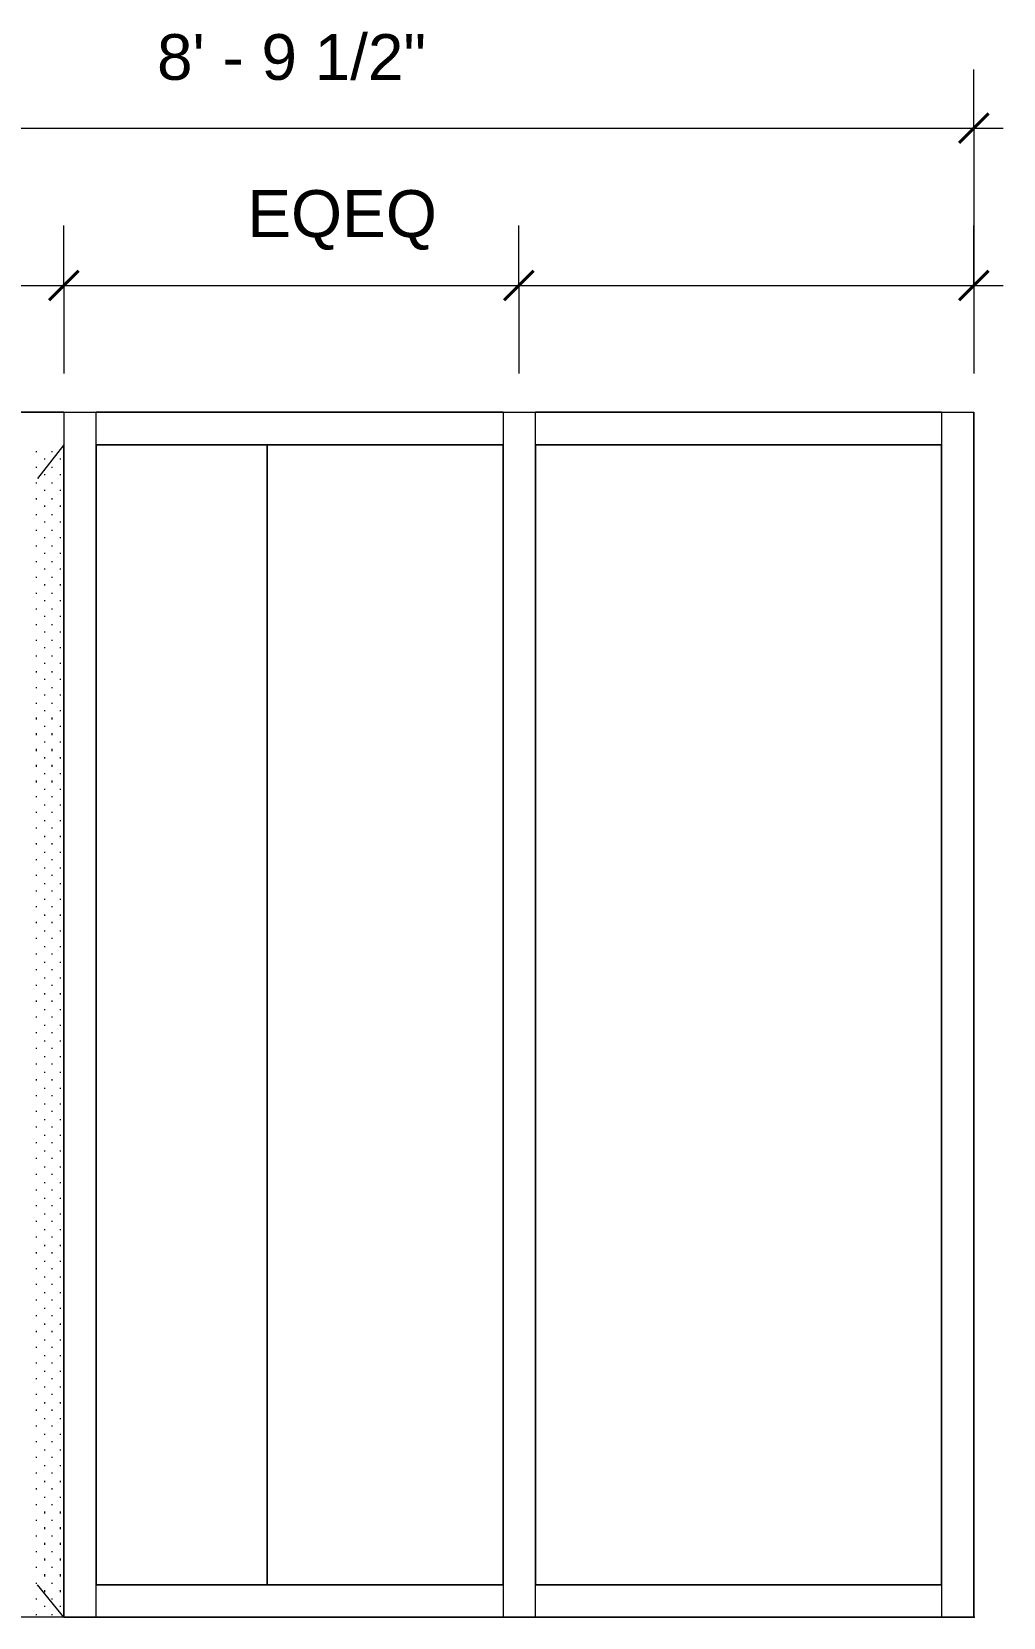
# Model space of a CAD drawing. Header units: inches. Extents: x -6061 to 13621, y -296 to 7483.
# Drawn here: x -5492.9 to -5418.7, y -184.6 to -63.5 of the extents above; entities that cross this region are included whole.
import ezdxf

# ---------------------------------------------------------------- set-up
doc = ezdxf.new("R2010")
doc.units = ezdxf.units.IN
doc.header["$MEASUREMENT"] = 0
doc.layers.get('0').update_dxf_attribs({"linetype": 'CONTINUOUS'})
doc.styles.add('Arial$001H0', font='arial.ttf')

msp = doc.modelspace()

# ---------------------------------------------------------------- linework, layer by layer
at = {"color": 7, "linetype": 'Continuous', "lineweight": 9, "true_color": 0x000007}
for p, q in [((-5420.93533, -70.83122), (-5420.93533, -66.34615)), ((-5528.73714, -70.83122), (-5418.6928, -70.83122)), ((-5420.93533, -70.83122), (-5420.93533, -89.5724)), ((-5490.45388, -82.8448), (-5490.45388, -78.27964)), ((-5490.45388, -82.8448), (-5490.45388, -78.27964)), ((-5455.69461, -82.8448), (-5455.69461, -78.27964)), ((-5420.93533, -82.8448), (-5420.93533, -78.27964)), ((-5528.73714, -82.8448), (-5488.21135, -82.8448)), ((-5492.69642, -82.8448), (-5455.69461, -82.8448)), ((-5490.45388, -82.8448), (-5490.45388, -89.5724)), ((-5490.45388, -82.8448), (-5490.45388, -89.5724)), ((-5455.69461, -82.8448), (-5418.6928, -82.8448)), ((-5455.69461, -82.8448), (-5455.69461, -89.5724)), ((-5420.93533, -82.8448), (-5420.93533, -89.5724)), ((-5490.45388, -92.53575), (-5526.49461, -92.53575)), ((-5490.45388, -92.53575), (-5490.45388, -95.01855)), ((-5490.45388, -92.53575), (-5487.97108, -92.53575)), ((-5490.45388, -92.53575), (-5490.45388, -184.55973)), ((-5487.97108, -184.55973), (-5487.97108, -92.53575)), ((-5487.97108, -95.01855), (-5487.97108, -92.53575)), ((-5474.91633, -92.53575), (-5487.97108, -92.53575)), ((-5456.89596, -92.53575), (-5474.91633, -92.53575)), ((-5456.89596, -92.53575), (-5456.89596, -95.01855)), ((-5456.89596, -92.53575), (-5454.41316, -92.53575)), ((-5456.89596, -92.53575), (-5456.89596, -184.55973)), ((-5454.41316, -95.01855), (-5454.41316, -92.53575)), ((-5423.41814, -92.53575), (-5454.41316, -92.53575)), ((-5454.41316, -184.55973), (-5454.41316, -92.53575)), ((-5423.41814, -92.53575), (-5423.41814, -95.01855)), ((-5423.41814, -92.53575), (-5420.93533, -92.53575)), ((-5423.41814, -92.53575), (-5423.41814, -184.55973)), ((-5420.93533, -184.55973), (-5420.93533, -92.53575)), ((-5490.45388, -95.01855), (-5492.45614, -97.58145)), ((-5490.45388, -184.55973), (-5490.45388, -95.01855)), ((-5474.91633, -95.01855), (-5487.97108, -95.01855)), ((-5487.97108, -95.01855), (-5487.97108, -182.07692)), ((-5487.97108, -95.01855), (-5474.91633, -95.01855)), ((-5474.91633, -182.07692), (-5474.91633, -95.01855)), ((-5474.91633, -95.01855), (-5456.89596, -95.01855)), ((-5456.89596, -95.01855), (-5474.91633, -95.01855)), ((-5474.91633, -95.01855), (-5474.91633, -182.07692)), ((-5456.89596, -182.07692), (-5456.89596, -95.01855)), ((-5454.41316, -95.01855), (-5423.41814, -95.01855)), ((-5423.41814, -95.01855), (-5454.41316, -95.01855)), ((-5454.41316, -95.01855), (-5454.41316, -182.07692)), ((-5423.41814, -182.07692), (-5423.41814, -95.01855)), ((-5490.45388, -184.55973), (-5492.45614, -182.07692)), ((-5487.97108, -182.07692), (-5474.91633, -182.07692)), ((-5487.97108, -184.55973), (-5487.97108, -182.07692)), ((-5474.91633, -182.07692), (-5487.97108, -182.07692)), ((-5456.89596, -182.07692), (-5474.91633, -182.07692)), ((-5474.91633, -182.07692), (-5456.89596, -182.07692)), ((-5456.89596, -182.07692), (-5456.89596, -184.55973)), ((-5454.41316, -182.07692), (-5423.41814, -182.07692)), ((-5454.41316, -184.55973), (-5454.41316, -182.07692)), ((-5423.41814, -182.07692), (-5454.41316, -182.07692)), ((-5423.41814, -182.07692), (-5423.41814, -184.55973)), ((-5490.45388, -184.55973), (-5526.49461, -184.55973)), ((-5487.97108, -184.55973), (-5490.45388, -184.55973)), ((-5490.45388, -184.55973), (-5487.97108, -184.55973)), ((-5487.97108, -184.55973), (-5474.91633, -184.55973)), ((-5474.91633, -184.55973), (-5487.97108, -184.55973)), ((-5474.91633, -184.55973), (-5456.89596, -184.55973)), ((-5456.89596, -184.55973), (-5474.91633, -184.55973)), ((-5454.41316, -184.55973), (-5456.89596, -184.55973)), ((-5456.89596, -184.55973), (-5454.41316, -184.55973)), ((-5454.41316, -184.55973), (-5423.41814, -184.55973)), ((-5423.41814, -184.55973), (-5454.41316, -184.55973)), ((-5420.93533, -184.55973), (-5423.41814, -184.55973)), ((-5423.41814, -184.55973), (-5420.93533, -184.55973))]:
    msp.add_line(p, q, dxfattribs=at)
at = {"color": 7, "linetype": 'Continuous', "lineweight": 40, "true_color": 0x000007}
for p, q in [((-5420.93533, -70.83122), (-5419.81406, -69.70995)), ((-5420.93533, -70.83122), (-5422.0566, -71.95249)), ((-5490.45388, -82.8448), (-5489.33262, -81.72353)), ((-5490.45388, -82.8448), (-5489.33262, -81.72353)), ((-5455.69461, -82.8448), (-5454.57334, -81.72353)), ((-5420.93533, -82.8448), (-5419.81406, -81.72353)), ((-5490.45388, -82.8448), (-5491.57515, -83.96606)), ((-5490.45388, -82.8448), (-5491.57515, -83.96606)), ((-5455.69461, -82.8448), (-5456.81587, -83.96606)), ((-5420.93533, -82.8448), (-5422.0566, -83.96606))]:
    msp.add_line(p, q, dxfattribs=at)
at = {"color": 7, "linetype": 'Continuous', "lineweight": 18, "true_color": 0x000007}
for p, q in [((-5528.97741, -92.53575), (-5420.93533, -92.53575)), ((-5420.93533, -92.53575), (-5420.93533, -184.55973)), ((-5420.93533, -184.55973), (-5420.85524, -184.55973))]:
    msp.add_line(p, q, dxfattribs=at)
at = {"color": 7, "linetype": 'Continuous', "lineweight": 9, "true_color": 0xffffff}
for p, q in [((-5492.53624, -95.57919), (-5492.53624, -95.4991)), ((-5491.33488, -95.57919), (-5491.33488, -95.4991)), ((-5492.53624, -96.78054), (-5492.53624, -96.70045)), ((-5491.89551, -96.13982), (-5491.89551, -96.05973)), ((-5491.33488, -96.78054), (-5491.33488, -96.70045)), ((-5490.69415, -96.13982), (-5490.69415, -96.05973)), ((-5492.53624, -97.9819), (-5492.53624, -97.90181)), ((-5491.89551, -97.34118), (-5491.89551, -97.26109)), ((-5491.33488, -97.9819), (-5491.33488, -97.90181)), ((-5490.69415, -97.34118), (-5490.69415, -97.26109)), ((-5492.53624, -99.18326), (-5492.53624, -99.10317)), ((-5491.89551, -98.54253), (-5491.89551, -98.46244)), ((-5491.33488, -99.18326), (-5491.33488, -99.10317)), ((-5490.69415, -98.54253), (-5490.69415, -98.46244)), ((-5492.53624, -100.38462), (-5492.53624, -100.30453)), ((-5491.89551, -99.74389), (-5491.89551, -99.6638)), ((-5491.33488, -100.38462), (-5491.33488, -100.30453)), ((-5490.69415, -99.74389), (-5490.69415, -99.6638)), ((-5492.53624, -101.58597), (-5492.53624, -101.50588)), ((-5491.89551, -100.94525), (-5491.89551, -100.86516)), ((-5491.33488, -101.58597), (-5491.33488, -101.50588)), ((-5490.69415, -100.94525), (-5490.69415, -100.86516)), ((-5492.53624, -102.78733), (-5492.53624, -102.70724)), ((-5491.89551, -102.14661), (-5491.89551, -102.06652)), ((-5491.33488, -102.78733), (-5491.33488, -102.70724)), ((-5490.69415, -102.14661), (-5490.69415, -102.06652)), ((-5492.53624, -103.98869), (-5492.53624, -103.9086)), ((-5491.89551, -103.34796), (-5491.89551, -103.26787)), ((-5491.33488, -103.98869), (-5491.33488, -103.9086)), ((-5490.69415, -103.34796), (-5490.69415, -103.26787)), ((-5492.53624, -105.19005), (-5492.53624, -105.10995)), ((-5491.89551, -104.54932), (-5491.89551, -104.46923)), ((-5491.33488, -105.19005), (-5491.33488, -105.10995)), ((-5490.69415, -104.54932), (-5490.69415, -104.46923)), ((-5492.53624, -106.3914), (-5492.53624, -106.31131)), ((-5491.89551, -105.75068), (-5491.89551, -105.67059)), ((-5491.33488, -106.3914), (-5491.33488, -106.31131)), ((-5490.69415, -105.75068), (-5490.69415, -105.67059)), ((-5492.53624, -107.59276), (-5492.53624, -107.51267)), ((-5491.89551, -106.95204), (-5491.89551, -106.87195)), ((-5491.33488, -107.59276), (-5491.33488, -107.51267)), ((-5490.69415, -106.95204), (-5490.69415, -106.87195)), ((-5492.53624, -108.79412), (-5492.53624, -108.71403)), ((-5491.89551, -108.15339), (-5491.89551, -108.0733)), ((-5491.33488, -108.79412), (-5491.33488, -108.71403)), ((-5490.69415, -108.15339), (-5490.69415, -108.0733)), ((-5492.53624, -109.99548), (-5492.53624, -109.91538)), ((-5491.89551, -109.35475), (-5491.89551, -109.27466)), ((-5491.33488, -109.99548), (-5491.33488, -109.91538)), ((-5490.69415, -109.35475), (-5490.69415, -109.27466)), ((-5492.53624, -111.19683), (-5492.53624, -111.11674)), ((-5491.89551, -110.55611), (-5491.89551, -110.47602)), ((-5491.33488, -111.19683), (-5491.33488, -111.11674)), ((-5490.69415, -110.55611), (-5490.69415, -110.47602)), ((-5492.53624, -112.39819), (-5492.53624, -112.3181)), ((-5491.89551, -111.75747), (-5491.89551, -111.67738)), ((-5491.33488, -112.39819), (-5491.33488, -112.3181)), ((-5490.69415, -111.75747), (-5490.69415, -111.67738)), ((-5492.53624, -113.59955), (-5492.53624, -113.51946)), ((-5491.89551, -112.95882), (-5491.89551, -112.87873)), ((-5491.33488, -113.59955), (-5491.33488, -113.51946)), ((-5490.69415, -112.95882), (-5490.69415, -112.87873)), ((-5492.53624, -114.80091), (-5492.53624, -114.72081)), ((-5491.89551, -114.16018), (-5491.89551, -114.08009)), ((-5491.33488, -114.80091), (-5491.33488, -114.72081)), ((-5490.69415, -114.16018), (-5490.69415, -114.08009)), ((-5492.53624, -116.00226), (-5492.53624, -115.84208)), ((-5491.89551, -115.36154), (-5491.89551, -115.28145)), ((-5491.33488, -116.00226), (-5491.33488, -115.84208)), ((-5490.69415, -115.36154), (-5490.69415, -115.28145)), ((-5492.53624, -117.20362), (-5492.53624, -117.04344)), ((-5491.89551, -116.5629), (-5491.89551, -116.48281)), ((-5491.33488, -117.20362), (-5491.33488, -117.04344)), ((-5490.69415, -116.5629), (-5490.69415, -116.48281)), ((-5492.53624, -118.40498), (-5492.53624, -118.2448)), ((-5491.89551, -117.76425), (-5491.89551, -117.68416)), ((-5491.33488, -118.40498), (-5491.33488, -118.2448)), ((-5490.69415, -117.76425), (-5490.69415, -117.68416)), ((-5492.53624, -119.60634), (-5492.53624, -119.44615)), ((-5491.89551, -118.96561), (-5491.89551, -118.88552)), ((-5491.33488, -119.60634), (-5491.33488, -119.44615)), ((-5490.69415, -118.96561), (-5490.69415, -118.88552)), ((-5492.53624, -120.80769), (-5492.53624, -120.64751)), ((-5491.89551, -120.16697), (-5491.89551, -120.08688)), ((-5491.33488, -120.80769), (-5491.33488, -120.64751)), ((-5490.69415, -120.16697), (-5490.69415, -120.08688)), ((-5492.53624, -121.92896), (-5492.53624, -121.84887)), ((-5491.89551, -121.36833), (-5491.89551, -121.28824)), ((-5491.33488, -121.92896), (-5491.33488, -121.84887)), ((-5490.69415, -121.36833), (-5490.69415, -121.28824)), ((-5492.53624, -123.13032), (-5492.53624, -123.05023)), ((-5491.89551, -122.56968), (-5491.89551, -122.48959)), ((-5491.33488, -123.13032), (-5491.33488, -123.05023)), ((-5490.69415, -122.56968), (-5490.69415, -122.48959)), ((-5492.53624, -124.33167), (-5492.53624, -124.25158)), ((-5491.89551, -123.77104), (-5491.89551, -123.69095)), ((-5491.33488, -124.33167), (-5491.33488, -124.25158)), ((-5490.69415, -123.77104), (-5490.69415, -123.69095)), ((-5492.53624, -125.53303), (-5492.53624, -125.45294)), ((-5491.89551, -124.9724), (-5491.89551, -124.89231)), ((-5491.33488, -125.53303), (-5491.33488, -125.45294)), ((-5490.69415, -124.9724), (-5490.69415, -124.89231)), ((-5492.53624, -126.73439), (-5492.53624, -126.6543)), ((-5491.89551, -126.17376), (-5491.89551, -126.09367)), ((-5491.33488, -126.73439), (-5491.33488, -126.6543)), ((-5490.69415, -126.17376), (-5490.69415, -126.09367)), ((-5492.53624, -127.93575), (-5492.53624, -127.85566)), ((-5491.89551, -127.37511), (-5491.89551, -127.29502)), ((-5491.33488, -127.93575), (-5491.33488, -127.85566)), ((-5490.69415, -127.37511), (-5490.69415, -127.29502)), ((-5492.53624, -129.1371), (-5492.53624, -129.05701)), ((-5491.89551, -128.57647), (-5491.89551, -128.49638)), ((-5491.33488, -129.1371), (-5491.33488, -129.05701)), ((-5490.69415, -128.57647), (-5490.69415, -128.49638)), ((-5492.53624, -130.33846), (-5492.53624, -130.25837)), ((-5491.89551, -129.77783), (-5491.89551, -129.69774)), ((-5491.33488, -130.33846), (-5491.33488, -130.25837)), ((-5490.69415, -129.77783), (-5490.69415, -129.69774)), ((-5492.53624, -131.53982), (-5492.53624, -131.45973)), ((-5491.89551, -130.97919), (-5491.89551, -130.8991)), ((-5491.33488, -131.53982), (-5491.33488, -131.45973)), ((-5490.69415, -130.97919), (-5490.69415, -130.8991)), ((-5492.53624, -132.74118), (-5492.53624, -132.66109)), ((-5491.89551, -132.18054), (-5491.89551, -132.10045)), ((-5491.33488, -132.74118), (-5491.33488, -132.66109)), ((-5490.69415, -132.18054), (-5490.69415, -132.10045)), ((-5492.53624, -133.94253), (-5492.53624, -133.86244)), ((-5491.89551, -133.3819), (-5491.89551, -133.30181)), ((-5491.33488, -133.94253), (-5491.33488, -133.86244)), ((-5490.69415, -133.3819), (-5490.69415, -133.30181)), ((-5492.53624, -135.14389), (-5492.53624, -135.0638)), ((-5491.89551, -134.58326), (-5491.89551, -134.50317)), ((-5491.33488, -135.14389), (-5491.33488, -135.0638)), ((-5490.69415, -134.58326), (-5490.69415, -134.50317)), ((-5492.53624, -136.34525), (-5492.53624, -136.26516)), ((-5491.89551, -135.78462), (-5491.89551, -135.70453)), ((-5491.33488, -136.34525), (-5491.33488, -136.26516)), ((-5490.69415, -135.78462), (-5490.69415, -135.70453)), ((-5492.53624, -137.54661), (-5492.53624, -137.46652)), ((-5491.89551, -136.98597), (-5491.89551, -136.90588)), ((-5491.33488, -137.54661), (-5491.33488, -137.46652)), ((-5490.69415, -136.98597), (-5490.69415, -136.90588)), ((-5492.53624, -138.74796), (-5492.53624, -138.66787)), ((-5491.89551, -138.18733), (-5491.89551, -138.10724)), ((-5491.33488, -138.74796), (-5491.33488, -138.66787)), ((-5490.69415, -138.18733), (-5490.69415, -138.10724)), ((-5492.53624, -139.94932), (-5492.53624, -139.86923)), ((-5491.89551, -139.38869), (-5491.89551, -139.3086)), ((-5491.33488, -139.94932), (-5491.33488, -139.86923)), ((-5490.69415, -139.38869), (-5490.69415, -139.3086)), ((-5492.53624, -141.15068), (-5492.53624, -141.07059)), ((-5491.89551, -140.59005), (-5491.89551, -140.50995)), ((-5491.33488, -141.15068), (-5491.33488, -141.07059)), ((-5490.69415, -140.59005), (-5490.69415, -140.50995)), ((-5492.53624, -142.35204), (-5492.53624, -142.27195)), ((-5491.89551, -141.7914), (-5491.89551, -141.71131)), ((-5491.33488, -142.35204), (-5491.33488, -142.27195)), ((-5490.69415, -141.7914), (-5490.69415, -141.71131)), ((-5492.53624, -143.55339), (-5492.53624, -143.4733)), ((-5491.89551, -142.99276), (-5491.89551, -142.91267)), ((-5491.33488, -143.55339), (-5491.33488, -143.4733)), ((-5490.69415, -142.99276), (-5490.69415, -142.91267)), ((-5492.53624, -144.75475), (-5492.53624, -144.67466)), ((-5491.89551, -144.19412), (-5491.89551, -144.11403)), ((-5491.33488, -144.75475), (-5491.33488, -144.67466)), ((-5490.69415, -144.19412), (-5490.69415, -144.11403)), ((-5492.53624, -145.95611), (-5492.53624, -145.87602)), ((-5491.89551, -145.39548), (-5491.89551, -145.31538)), ((-5491.89551, -146.59683), (-5491.89551, -146.51674)), ((-5491.33488, -145.95611), (-5491.33488, -145.87602)), ((-5490.69415, -145.39548), (-5490.69415, -145.31538)), ((-5490.69415, -146.59683), (-5490.69415, -146.51674)), ((-5492.53624, -147.15747), (-5492.53624, -147.07738)), ((-5491.89551, -147.79819), (-5491.89551, -147.7181)), ((-5491.33488, -147.15747), (-5491.33488, -147.07738)), ((-5490.69415, -147.79819), (-5490.69415, -147.7181)), ((-5492.53624, -148.35882), (-5492.53624, -148.27873)), ((-5491.89551, -148.99955), (-5491.89551, -148.91946)), ((-5491.33488, -148.35882), (-5491.33488, -148.27873)), ((-5490.69415, -148.99955), (-5490.69415, -148.91946)), ((-5492.53624, -149.56018), (-5492.53624, -149.48009)), ((-5491.89551, -150.20091), (-5491.89551, -150.12081)), ((-5491.33488, -149.56018), (-5491.33488, -149.48009)), ((-5490.69415, -150.20091), (-5490.69415, -150.12081)), ((-5492.53624, -150.76154), (-5492.53624, -150.68145)), ((-5491.89551, -151.40226), (-5491.89551, -151.32217)), ((-5491.33488, -150.76154), (-5491.33488, -150.68145)), ((-5490.69415, -151.40226), (-5490.69415, -151.32217)), ((-5492.53624, -151.9629), (-5492.53624, -151.88281)), ((-5491.89551, -152.60362), (-5491.89551, -152.52353)), ((-5491.33488, -151.9629), (-5491.33488, -151.88281)), ((-5490.69415, -152.60362), (-5490.69415, -152.52353)), ((-5492.53624, -153.16425), (-5492.53624, -153.08416)), ((-5491.89551, -153.80498), (-5491.89551, -153.72489)), ((-5491.33488, -153.16425), (-5491.33488, -153.08416)), ((-5490.69415, -153.80498), (-5490.69415, -153.72489)), ((-5492.53624, -154.36561), (-5492.53624, -154.28552)), ((-5491.89551, -155.00634), (-5491.89551, -154.92624)), ((-5491.33488, -154.36561), (-5491.33488, -154.28552)), ((-5490.69415, -155.00634), (-5490.69415, -154.92624)), ((-5492.53624, -155.56697), (-5492.53624, -155.48688)), ((-5491.89551, -156.20769), (-5491.89551, -156.1276)), ((-5491.33488, -155.56697), (-5491.33488, -155.48688)), ((-5490.69415, -156.20769), (-5490.69415, -156.1276)), ((-5492.53624, -156.76833), (-5492.53624, -156.68824)), ((-5491.89551, -157.40905), (-5491.89551, -157.32896)), ((-5491.33488, -156.76833), (-5491.33488, -156.68824)), ((-5490.69415, -157.40905), (-5490.69415, -157.32896)), ((-5492.53624, -157.96968), (-5492.53624, -157.88959)), ((-5491.89551, -158.61041), (-5491.89551, -158.53032)), ((-5491.33488, -157.96968), (-5491.33488, -157.88959)), ((-5490.69415, -158.61041), (-5490.69415, -158.53032)), ((-5492.53624, -159.17104), (-5492.53624, -159.09095)), ((-5491.89551, -159.81176), (-5491.89551, -159.73167)), ((-5491.33488, -159.17104), (-5491.33488, -159.09095)), ((-5490.69415, -159.81176), (-5490.69415, -159.73167)), ((-5492.53624, -160.3724), (-5492.53624, -160.29231)), ((-5491.89551, -161.01312), (-5491.89551, -160.93303)), ((-5491.33488, -160.3724), (-5491.33488, -160.29231)), ((-5490.69415, -161.01312), (-5490.69415, -160.93303)), ((-5492.53624, -161.57376), (-5492.53624, -161.49367)), ((-5491.89551, -162.21448), (-5491.89551, -162.13439)), ((-5491.33488, -161.57376), (-5491.33488, -161.49367)), ((-5490.69415, -162.21448), (-5490.69415, -162.13439)), ((-5492.53624, -162.77511), (-5492.53624, -162.69502)), ((-5491.89551, -163.41584), (-5491.89551, -163.33575)), ((-5491.33488, -162.77511), (-5491.33488, -162.69502)), ((-5490.69415, -163.41584), (-5490.69415, -163.33575)), ((-5492.53624, -163.97647), (-5492.53624, -163.89638)), ((-5491.89551, -164.61719), (-5491.89551, -164.5371)), ((-5491.33488, -163.97647), (-5491.33488, -163.89638)), ((-5490.69415, -164.61719), (-5490.69415, -164.5371)), ((-5492.53624, -165.17783), (-5492.53624, -165.09774)), ((-5491.89551, -165.81855), (-5491.89551, -165.73846)), ((-5491.33488, -165.17783), (-5491.33488, -165.09774)), ((-5490.69415, -165.81855), (-5490.69415, -165.73846)), ((-5492.53624, -166.37919), (-5492.53624, -166.2991)), ((-5491.89551, -167.01991), (-5491.89551, -166.93982)), ((-5491.33488, -166.37919), (-5491.33488, -166.2991)), ((-5490.69415, -167.01991), (-5490.69415, -166.93982)), ((-5492.53624, -167.58054), (-5492.53624, -167.50045)), ((-5491.89551, -168.22127), (-5491.89551, -168.14118)), ((-5491.33488, -167.58054), (-5491.33488, -167.50045)), ((-5490.69415, -168.22127), (-5490.69415, -168.14118)), ((-5492.53624, -168.7819), (-5492.53624, -168.70181)), ((-5491.89551, -169.42262), (-5491.89551, -169.34253)), ((-5491.33488, -168.7819), (-5491.33488, -168.70181)), ((-5490.69415, -169.42262), (-5490.69415, -169.34253)), ((-5492.53624, -169.98326), (-5492.53624, -169.90317)), ((-5491.89551, -170.62398), (-5491.89551, -170.54389)), ((-5491.33488, -169.98326), (-5491.33488, -169.90317)), ((-5490.69415, -170.62398), (-5490.69415, -170.54389)), ((-5492.53624, -171.18462), (-5492.53624, -171.10453)), ((-5491.89551, -171.82534), (-5491.89551, -171.74525)), ((-5491.33488, -171.18462), (-5491.33488, -171.10453)), ((-5490.69415, -171.82534), (-5490.69415, -171.74525)), ((-5492.53624, -172.38597), (-5492.53624, -172.30588)), ((-5491.89551, -173.0267), (-5491.89551, -172.94661)), ((-5491.33488, -172.38597), (-5491.33488, -172.30588)), ((-5490.69415, -173.0267), (-5490.69415, -172.94661)), ((-5492.53624, -173.58733), (-5492.53624, -173.50724)), ((-5491.89551, -174.22805), (-5491.89551, -174.14796)), ((-5491.33488, -173.58733), (-5491.33488, -173.50724)), ((-5490.69415, -174.22805), (-5490.69415, -174.14796)), ((-5492.53624, -174.78869), (-5492.53624, -174.7086)), ((-5491.89551, -175.42941), (-5491.89551, -175.34932)), ((-5491.33488, -174.78869), (-5491.33488, -174.7086)), ((-5490.69415, -175.42941), (-5490.69415, -175.34932)), ((-5492.53624, -175.99005), (-5492.53624, -175.90995)), ((-5491.89551, -176.63077), (-5491.89551, -176.47059)), ((-5491.33488, -175.99005), (-5491.33488, -175.90995)), ((-5490.69415, -176.63077), (-5490.69415, -176.47059)), ((-5492.53624, -177.1914), (-5492.53624, -177.11131)), ((-5491.89551, -177.83213), (-5491.89551, -177.67195)), ((-5491.33488, -177.1914), (-5491.33488, -177.11131)), ((-5490.69415, -177.83213), (-5490.69415, -177.67195)), ((-5492.53624, -178.39276), (-5492.53624, -178.31267)), ((-5491.89551, -179.03348), (-5491.89551, -178.8733)), ((-5491.33488, -178.39276), (-5491.33488, -178.31267)), ((-5490.69415, -179.03348), (-5490.69415, -178.8733)), ((-5492.53624, -179.59412), (-5492.53624, -179.51403)), ((-5491.89551, -180.23484), (-5491.89551, -180.07466)), ((-5491.33488, -179.59412), (-5491.33488, -179.51403)), ((-5490.69415, -180.23484), (-5490.69415, -180.07466)), ((-5492.53624, -180.79548), (-5492.53624, -180.71538)), ((-5491.89551, -181.4362), (-5491.89551, -181.27602)), ((-5491.33488, -180.79548), (-5491.33488, -180.71538)), ((-5490.69415, -181.4362), (-5490.69415, -181.27602)), ((-5492.53624, -181.99683), (-5492.53624, -181.91674)), ((-5491.89551, -182.63756), (-5491.89551, -182.47738)), ((-5491.33488, -181.99683), (-5491.33488, -181.91674)), ((-5490.69415, -182.63756), (-5490.69415, -182.47738)), ((-5492.53624, -183.19819), (-5492.53624, -183.1181)), ((-5491.89551, -183.75882), (-5491.89551, -183.67873)), ((-5491.33488, -183.19819), (-5491.33488, -183.1181)), ((-5490.69415, -183.75882), (-5490.69415, -183.67873)), ((-5492.53624, -184.39955), (-5492.53624, -184.31946)), ((-5491.33488, -184.39955), (-5491.33488, -184.31946))]:
    msp.add_line(p, q, dxfattribs=at)

# ---------------------------------------------------------------- texts
at = {"color": 7, "true_color": 0x000007, "style": 'Arial$001H0'}
for s, height, p in [('8\' - 9 1/2"', 3.4905041, (-5483.32603, -67.14714)), ('EQEQ', 3.590405, (-5476.43829, -79.16071))]:
    msp.add_text(s, height=height, dxfattribs=at).set_placement(p)

doc.saveas('drawing.dxf')
